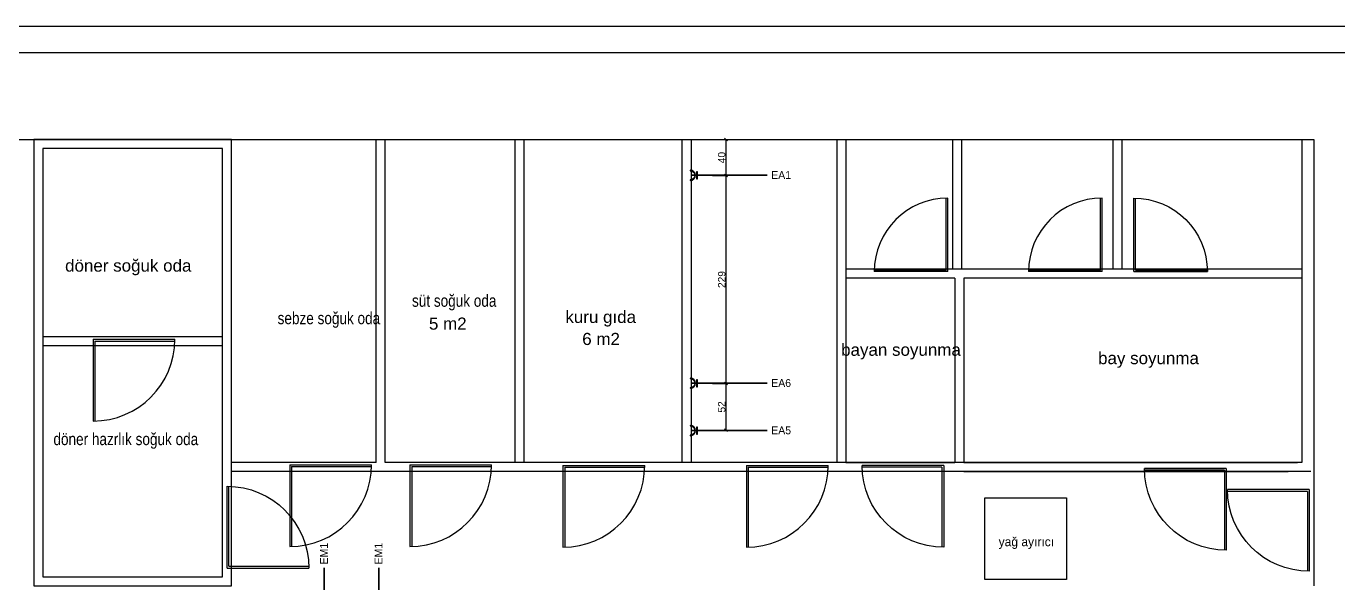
# Model space of a CAD drawing. Header units: millimetres. Extents: x -1066 to 22000, y -1118 to 1876.
# Drawn here: x 4918 to 6362, y 1264 to 1876 of the extents above; entities that cross this region are included whole.
import ezdxf
from ezdxf.enums import TextEntityAlignment as Align

# ---------------------------------------------------------------- set-up
doc = ezdxf.new("R2010")
doc.units = ezdxf.units.MM
for name, color, linetype in [('DUVAR', 1, 'Continuous'), ('ELEKTRİK', 10, 'Continuous'), ('kapı ABD', 55, 'Continuous'), ('S2000-025 Antet', 7, 'Continuous')]:
    doc.layers.add(name, color=color, linetype=linetype)
doc.layers.add('ELK', color=1, linetype='Continuous', lineweight=35)
doc.styles.get("Standard").update_dxf_attribs({"font": 'arial.ttf'})
doc.styles.add('TAKSİM', font='GOTHIC.TTF', dxfattribs={"height": 20})
doc.dimstyles.new('OLCU50', dxfattribs={"dimtxt": 8, "dimasz": 3, "dimexe": 1.25, "dimexo": 0.625, "dimtad": 1, "dimdec": 0, "dimtxsty": 'Standard', "dimblk": 'OBLIQUE', "dimcen": 2.5, "dimclrd": 256, "dimclre": 251, "dimclrt": 25, "dimadec": 0, "dimazin": 0, "dimtfac": 1, "dimtdec": 0, "dimtmove": 0, "dimatfit": 3, "dimldrblk": 'OBLIQUE', "dimfxl": 1, "dimarcsym": 0})

# ---------------------------------------------------------------- blocks, each defined once
blk = doc.blocks.new('A$C50025146')
at = {"layer": 'ELEKTRİK'}
for points in [[(6.940050297998823e-05, 5.345355450490388), (6.940050297998823e-05, 5.908019846885509), (22.50664525620232, 5.908019846885509), (22.50664525620232, 5.345355450490388)], [(16.0258407970905, 9.846670621633166), (16.5885051934838, 9.846670621633166), (16.5885051934838, 1.406704675742731), (16.0258407970905, 1.406704675742731)]]:
    blk.add_hatch(color=256, dxfattribs=at).paths.add_polyline_path(points)
h = blk.add_hatch(color=256, dxfattribs=at)
edge = h.paths.add_edge_path()
edge.add_line((23.70435837441619, 11.25333161261187), (23.70435837441619, 10.69066721622039))
edge.add_ellipse((23.70435837441619, 5.626687648689767), major_axis=(3.580774291992597, -3.580774291992606), ratio=0.9999999999999413, start_angle=134.9999999999983, end_angle=314.9999999999983)
edge.add_line((23.70435837441619, 0.5627080811555061), (23.70435837441619, 4.368476402305532e-05))
edge.add_ellipse((23.70435837441619, 5.626687648689767), major_axis=(3.978638102213783, 3.978638102213774), ratio=0.9999999999999128, start_angle=45.0000000000025, end_angle=225.0000000000025, ccw=False)
for points, elevation in [([(6.940050297998823e-05, 5.908019846885509), (22.50664525620232, 5.908019846885509), (22.50664525620232, 5.345355450490388), (6.940050297998823e-05, 5.345355450490388)], 4.794507297291503e-08), ([(16.0258407970905, 1.406704675742731), (16.0258407970905, 9.846670621633166), (16.5885051934838, 9.846670621633166), (16.5885051934838, 1.406704675742731)], 4.791194770819646e-08)]:
    blk.add_lwpolyline(points, close=True, dxfattribs=dict(at, elevation=elevation))
at = {"layer": 'ELEKTRİK', "elevation": 4.798666618537076e-08}
blk.add_lwpolyline([(23.70435837441437, 4.368476402305532e-05), (23.70435837441619, 0.5627080811555061, -0.9999999999999944), (23.70435837441619, 10.69066721622039), (23.70435837441619, 11.25333161261187, 0.9999999999999944)], format="xyb", close=True, dxfattribs=at)
blk = doc.blocks.new('rtyjjkw5')
at = {"layer": 'kapı ABD', "color": 7}
for p, q in [((-2, 2), (-2, 90)), ((0, 0), (0, 90)), ((-2, 2), (-90, 2)), ((0, 0), (-90, 0))]:
    blk.add_line(p, q, dxfattribs=at)
blk.add_arc((0, 0), 90, 90, 180, dxfattribs=at)
blk = doc.blocks.new('_Oblique')
at = {"color": 0, "linetype": 'ByBlock', "lineweight": -2}
blk.add_line((-0.5, -0.5), (0.5, 0.5), dxfattribs=at)
blk = doc.blocks.new('*D76')
at = {"layer": 'Defpoints', "color": 0, "transparency": 16777216}
for p in [(5650.175008885121, 1751.664421787333), (5672.681584740821, 1712.057383383947), (5688.276938056824, 1712.057383383947)]:
    blk.add_point(p, dxfattribs=at)
at = {"layer": 'DUVAR', "color": 251, "lineweight": -2, "transparency": 16777216}
for p, q in [((5650.800008885121, 1751.664421787333), (5689.526938056824, 1751.664421787333)), ((5673.306584740821, 1712.057383383947), (5689.526938056824, 1712.057383383947))]:
    blk.add_line(p, q, dxfattribs=at)
at = {"layer": 'DUVAR', "lineweight": -2, "transparency": 16777216}
blk.add_line((5688.276938056824, 1751.664421787333), (5688.276938056824, 1712.057383383947), dxfattribs=at)
at = {"layer": 'DUVAR', "lineweight": -2, "transparency": 16777216, "xscale": 3, "yscale": 3, "zscale": 3}
for p, rotation in [((5688.276938056824, 1751.664421787333), 90), ((5688.276938056824, 1712.057383383947), 270)]:
    blk.add_blockref('_Oblique', p, dxfattribs=dict(at, rotation=rotation))
at = {"layer": 'DUVAR', "color": 25, "transparency": 16777216, "insert": (5683.56735415505, 1731.860902585638), "char_height": 8, "attachment_point": 5, "rotation": 90}
blk.add_mtext('40', dxfattribs=at)
blk = doc.blocks.new('*D77')
at = {"layer": 'Defpoints', "color": 0, "transparency": 16777216}
for p in [(5672.681584740821, 1712.057383383947), (5672.681584740821, 1483.183234578976), (5688.276938056828, 1483.183234578976)]:
    blk.add_point(p, dxfattribs=at)
at = {"layer": 'DUVAR', "color": 251, "lineweight": -2, "transparency": 16777216}
for p, q in [((5673.306584740821, 1712.057383383947), (5689.526938056828, 1712.057383383947)), ((5673.306584740821, 1483.183234578976), (5689.526938056828, 1483.183234578976))]:
    blk.add_line(p, q, dxfattribs=at)
at = {"layer": 'DUVAR', "lineweight": -2, "transparency": 16777216}
blk.add_line((5688.276938056828, 1712.057383383947), (5688.276938056828, 1483.183234578976), dxfattribs=at)
at = {"layer": 'DUVAR', "lineweight": -2, "transparency": 16777216, "xscale": 3, "yscale": 3, "zscale": 3}
for p, rotation in [((5688.276938056828, 1712.057383383947), 90), ((5688.276938056828, 1483.183234578976), 270)]:
    blk.add_blockref('_Oblique', p, dxfattribs=dict(at, rotation=rotation))
at = {"layer": 'DUVAR', "color": 25, "transparency": 16777216, "insert": (5683.567354155053, 1597.620308981459), "char_height": 8, "attachment_point": 5, "rotation": 90}
blk.add_mtext('229', dxfattribs=at)
blk = doc.blocks.new('*D78')
at = {"layer": 'Defpoints', "color": 0, "transparency": 16777216}
for p in [(5672.681584740821, 1483.183234578976), (5672.681584740821, 1431.636169551601), (5688.276938056832, 1431.636169551601)]:
    blk.add_point(p, dxfattribs=at)
at = {"layer": 'DUVAR', "color": 251, "lineweight": -2, "transparency": 16777216}
for p, q in [((5673.306584740821, 1483.183234578976), (5689.526938056832, 1483.183234578976)), ((5673.306584740821, 1431.636169551601), (5689.526938056832, 1431.636169551601))]:
    blk.add_line(p, q, dxfattribs=at)
at = {"layer": 'DUVAR', "lineweight": -2, "transparency": 16777216}
blk.add_line((5688.276938056832, 1483.183234578976), (5688.276938056832, 1431.636169551601), dxfattribs=at)
at = {"layer": 'DUVAR', "lineweight": -2, "transparency": 16777216, "xscale": 3, "yscale": 3, "zscale": 3}
for p, rotation in [((5688.276938056832, 1483.183234578976), 90), ((5688.276938056832, 1431.636169551601), 270)]:
    blk.add_blockref('_Oblique', p, dxfattribs=dict(at, rotation=rotation))
at = {"layer": 'DUVAR', "color": 25, "transparency": 16777216, "insert": (5683.567354155057, 1457.409702065286), "char_height": 8, "attachment_point": 5, "rotation": 90}
blk.add_mtext('52', dxfattribs=at)

msp = doc.modelspace()

# ---------------------------------------------------------------- linework, layer by layer
for p, q in [((4883.311228387251, 1751.664421787333), (6335.343004157526, 1751.664421787332)), ((5302.998794819766, 1396.317397100058), (5302.998794819767, 1751.664421787333)), ((5312.998794819766, 1396.317397100058), (5312.998794819767, 1751.664421787333)), ((5455.739899721579, 1751.664421787332), (5455.739899721579, 1396.317397100058)), ((5465.739899721579, 1751.664421787332), (5465.739899721579, 1396.317397100058)), ((5640.175008885119, 1396.317397100059), (5640.175008885119, 1751.664421787332)), ((5650.175008885119, 1396.317397100059), (5650.175008885119, 1751.664421787332)), ((5810.175008885119, 1751.664421787332), (5810.175008885119, 1396.317397100058)), ((5820.175008885119, 1751.664421787332), (5820.175008885119, 1396.317397100058)), ((5937.603514960859, 1751.664421787332), (5937.603514960858, 1608.990909443695)), ((5947.603514960859, 1751.664421787332), (5947.603514960859, 1608.990909443695)), ((6114.120116733139, 1751.664421787332), (6114.120116733139, 1608.990909443695)), ((6124.120116733139, 1751.664421787332), (6124.120116733139, 1608.990909443695)), ((6322.185821366894, 1751.664421787332), (6322.185821366894, 1396.317397100059)), ((6335.343004157526, 1751.664421787332), (6335.343004157526, 1260.292218585158)), ((6322.185821366894, 1608.990909443695), (5820.175008885119, 1608.990909443696)), ((5940.175008885119, 1598.990909443695), (5820.175008885119, 1598.990909443695)), ((5940.175008885119, 1598.990909443695), (5940.175008885119, 1396.317397100058)), ((5950.175008885119, 1598.990909443695), (5950.175008885119, 1396.317397100058)), ((6322.185821366894, 1598.990909443695), (5950.175008885119, 1598.990909443695)), ((5133.998794819767, 1534.444463185606), (4936.153787285481, 1534.444463185606)), ((5133.998794819767, 1524.444463185606), (4936.153787285481, 1524.444463185606)), ((5302.998794819767, 1396.317397100059), (5143.998794819767, 1396.317397100058)), ((6332.249323453293, 1386.317397100058), (5143.998794819767, 1386.317397100058)), ((6322.249323453293, 1396.317397100058), (5312.998794819766, 1396.317397100059)), ((5820.175008885119, 1396.317397100058), (5940.175008885119, 1396.317397100058)), ((5950.175008885119, 1396.317397100058), (6317.392311301815, 1396.317397100058)), ((5950.175008885119, 1386.317397100058), (6307.392311301815, 1386.317397100058))]:
    msp.add_line(p, q)
for points in [[(3566.807454902071, 1847.389836800692), (7556.597449701792, 1847.389836800692), (7556.597449701792, -1018.946118842592), (3566.807454902071, -1018.946118842592)], [(4926.153787285481, 1260.292218585158), (5143.998794819767, 1260.292218585158), (5143.998794819767, 1751.664421787333), (4926.153787285481, 1751.664421787333)], [(4936.153787285481, 1270.292218585158), (5133.998794819767, 1270.292218585158), (5133.998794819767, 1741.664421787333), (4936.153787285481, 1741.664421787333)]]:
    msp.add_lwpolyline(points, close=True)
at = {"layer": 'DUVAR'}
msp.add_lwpolyline([(5973.166849461733, 1357.339059085845), (6063.166849461733, 1357.339059085845), (6063.166849461733, 1267.339059085845), (5973.166849461733, 1267.339059085845)], close=True, dxfattribs=at)
at = {"layer": 'ELK', "color": 1}
for p, q in [((5733.427655267319, 1712.338715582115), (5650.175008885119, 1712.338715582144)), ((5733.427655267319, 1483.464566777144), (5650.175008885119, 1483.464566777173)), ((5733.427655267319, 1431.354837353374), (5650.175008885119, 1431.354837353403)), ((5245.876814152834, 1280.323190953156), (5245.876814152805, 1197.070544570957)), ((5305.876814152834, 1280.323190953156), (5305.876814152805, 1197.070544570957))]:
    msp.add_line(p, q, dxfattribs=at)
at = {"layer": 'S2000-025 Antet'}
msp.add_lwpolyline([(3531.807487379574, 1876.408881157411), (7566.597487379568, 1876.408881157411), (7566.597487379568, -1043.946118842592), (3531.807487379574, -1043.946118842592)], close=True, dxfattribs=at)

# ---------------------------------------------------------------- block references
at = {"yscale": 0.9, "zscale": 0.9}
for p, xscale in [((5932.531285901385, 1606.28248542802), 0.9), ((6102.376973837889, 1606.28248542802), 0.9), ((6137.241013962268, 1606.28248542802), -0.9)]:
    msp.add_blockref('rtyjjkw5', p, dxfattribs=dict(at, xscale=xscale))
at = {"rotation": 180}
for p in [(4991.510483386375, 1531.779797760578), (5208.00413823927, 1393.65273167503), (5340.21587824732, 1393.65273167503), (5508.800736074143, 1392.89521822167), (5710.855138543357, 1392.89521822167)]:
    msp.add_blockref('rtyjjkw5', p, dxfattribs=at)
at = {"xscale": -1, "rotation": 180}
for p in [(5928.08274217365, 1392.89521822167), (6239.032779625328, 1389.65273167503), (6330.447026188676, 1366.419545658909)]:
    msp.add_blockref('rtyjjkw5', p, dxfattribs=at)
at = {"xscale": -1}
msp.add_blockref('rtyjjkw5', (5139.014247702662, 1280.00462570063), dxfattribs=at)
at = {"layer": 'ELEKTRİK', "rotation": 180}
for p in [(5672.681654141322, 1717.965403230832, -4.794507297291503e-08), (5672.681654141322, 1489.091254425861, -4.794507297291503e-08), (5672.681654141322, 1436.981525002091, -4.794507297291503e-08)]:
    msp.add_blockref('A$C50025146', p, dxfattribs=at)

# ---------------------------------------------------------------- texts
at = {"style": 'TAKSİM'}
msp.add_text('yağ ayırıcı', height=9.9, dxfattribs=at).set_placement((5988.45234232896, 1304.014728556495, -0.0008635203109835583))
at = {"layer": 'DUVAR'}
for s, p in [('döner soğuk oda', (4960.640256060073, 1606.290666882539)), ('kuru gıda', (5511.423739470401, 1549.806816292989)), ('5 m2', (5361.223369828678, 1542.392049179753)), ('6 m2', (5530.000507215949, 1525.526478983668)), ('bayan soyunma', (5815.020051334945, 1513.645705522232)), ('bay soyunma', (6097.933063946437, 1504.429971896964))]:
    msp.add_text(s, height=13.365, dxfattribs=at).set_placement(p)
at = {"layer": 'DUVAR', "width": 0.8}
for s, p in [('süt soğuk oda', (5342.557565992371, 1567.597019656043)), ('sebze soğuk oda', (5194.617174314437, 1548.406448754165)), ('döner hazrlık soğuk oda', (4947.796402382795, 1415.280636716912))]:
    msp.add_text(s, height=13.365, dxfattribs=at).set_placement(p)
at = {"layer": 'ELK', "color": 1, "style": 'TAKSİM'}
for s, p in [('EA1', (5748.984510310504, 1708.245281847649)), ('EA6', (5748.984510310504, 1479.371133042678)), ('EA5', (5748.984510310504, 1427.261403618908))]:
    msp.add_text(s, height=8.64, dxfattribs=at).set_placement(p, align=Align.CENTER)
for p in [(5249.970247887301, 1295.880045996342), (5309.970247887301, 1295.880045996342)]:
    msp.add_text('EM1', height=8.64, rotation=90, dxfattribs=at).set_placement(p, align=Align.CENTER)

# ---------------------------------------------------------------- dimensions: what is measured, and where the dimension line sits
at = {"layer": 'DUVAR'}
dim = msp.add_linear_dim(base=(5688.276938056824, 1712.057383383947), p1=(5650.175008885119, 1751.664421787332), p2=(5672.681584740819, 1712.057383383946), angle=90, dimstyle='OLCU50', dxfattribs=at)
dim.commit()
dim.dimension.update_dxf_attribs({"geometry": '*D76', "text_midpoint": (5683.56735415505, 1731.860902585638)})
for base, p1, p2, picture, middle in [((5688.276938056828, 1483.183234578976), (5672.681584740819, 1712.057383383946), (5672.681584740819, 1483.183234578975), '*D77', (5683.567354155053, 1597.620308981459)), ((5688.276938056832, 1431.636169551601), (5672.681584740819, 1483.183234578975), (5672.681584740819, 1431.636169551601), '*D78', (5683.567354155057, 1457.409702065286))]:
    dim = msp.add_linear_dim(base=base, p1=p1, p2=p2, angle=90, dimstyle='OLCU50', override={"dimtmove": 1}, dxfattribs=at)
    dim.commit()
    dim.dimension.update_dxf_attribs({"geometry": picture, "text_midpoint": middle})

doc.saveas('drawing.dxf')
